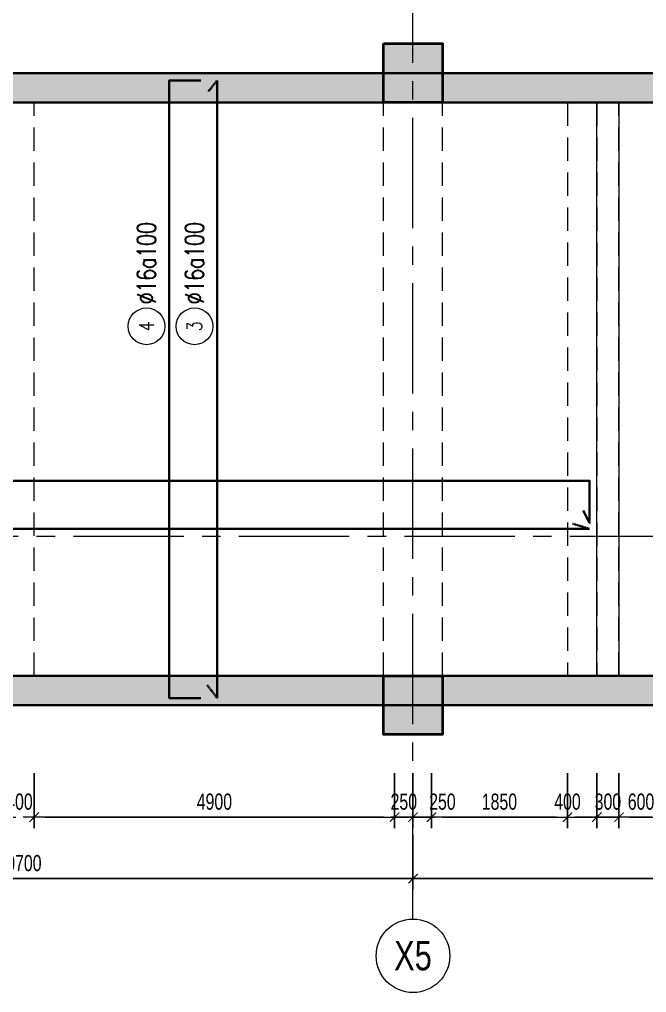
# Model space of a CAD drawing. Header units: millimetres. Extents: x -172050 to 1089997, y 452920 to 1051687.
# Drawn here: x 613564 to 622089, y 483109 to 496347 of the extents above; entities that cross this region are included whole.
import ezdxf
from ezdxf.enums import TextEntityAlignment as Align

# ---------------------------------------------------------------- set-up
doc = ezdxf.new("R2010")
doc.units = ezdxf.units.MM
doc.header["$MEASUREMENT"] = 0
for name, pattern in [('_DASH', [0.6, 0.4, -0.2]), ('CENTER2', [1.125, 0.75, -0.125, 0.125, -0.125]), ('HIDDEN2', [4.7625, 3.175, -1.5875]), ('POD_Grid$0$CENTER2', [1.125, 0.75, -0.125, 0.125, -0.125])]:
    doc.linetypes.add(name, pattern=pattern)
doc.layers.get('Defpoints').update_dxf_attribs({"color": 151, "lineweight": 9})
for name, color, linetype, lineweight in [('kata_thep - H', 4, 'Continuous', 35), ('NDC_S_AXIS', 5, 'CENTER2', 13), ('NDC_S_BEAM', 3, 'HIDDEN2', 20), ('NDC_S_DIM', 1, 'Continuous', 15), ('NDC_S_HATCH MATERIAL', 8, 'Continuous', 13), ('NDC_S_SLAB', 2, 'Continuous', 20), ('NDC_S_SYMBOL', 1, 'Continuous', 15), ('NDC_S_TEXT SYMBOL', 7, 'Continuous', 20), ('NDC_S_VN TEXT', 7, 'Continuous', 20), ('PD_B1F_Col$0$NDC_S-COLUMN', 4, 'Continuous', 40), ('PD_B1F_Col$0$NDC_S_HATCH COLUMN AND WALL', 251, 'Continuous', 13), ('POD_Grid$0$NDC_S_AXIS', 5, 'POD_Grid$0$CENTER2', 13), ('Ramp wall 2.1(B1)$0$NDC_S_WALL', 6, 'Continuous', 35)]:
    doc.layers.add(name, color=color, linetype=linetype, lineweight=lineweight)
doc.styles.add('NDC_ANNO', font='', dxfattribs={"width": 0.8})
doc.styles.add('NDC_DIM', font='', dxfattribs={"width": 0.75})
doc.styles.add('NDC_EN TXT', font='romans.shx', dxfattribs={"width": 0.8})
doc.styles.get('NDC_ANNO').set_extended_font_data('Dotum')
doc.styles.get('NDC_DIM').set_extended_font_data('Dotum')
doc.dimstyles.new('NDC_dim_100', dxfattribs={"dimscale": 100, "dimtxt": 2.2, "dimasz": 1.5, "dimexe": 1.5, "dimexo": 2.5, "dimgap": 1, "dimtad": 1, "dimdec": 0, "dimzin": 0, "dimdsep": 46, "dimtxsty": 'NDC_DIM', "dimblk": 'DIMMARK', "dimcen": 0.09, "dimdle": 1.2, "dimclrd": 1, "dimclre": 1, "dimclrt": 3, "dimadec": 0, "dimazin": 0, "dimtfac": 1, "dimtdec": 0, "dimtix": 1, "dimtofl": 0, "dimtmove": 0, "dimatfit": 3, "dimfxl": 6, "dimfxlon": 1, "dimtolj": 1, "dimtzin": 0, "dimarcsym": 0})

# ---------------------------------------------------------------- blocks, each defined once
blk = doc.blocks.new('DIMMARK')
at = {"layer": 'NDC_S_DIM', "color": 1}
blk.add_line((-1.5, 0), (1, 0), dxfattribs=at)
at = {"layer": 'NDC_S_DIM', "color": 2, "const_width": 0.1}
blk.add_lwpolyline([(-0.424, -0.424), (0.424, 0.424)], dxfattribs=at)
blk = doc.blocks.new('*D605')
at = {"layer": 'Defpoints', "color": 0, "transparency": 16777216}
for p in [(608214, 485631), (618914, 485631), (618914, 484659)]:
    blk.add_point(p, dxfattribs=at)
at = {"layer": 'NDC_S_DIM', "color": 1, "lineweight": -2, "transparency": 16777216}
for p, q in [((608214, 485259), (608214, 484509)), ((618914, 485259), (618914, 484509)), ((608364, 484659), (618764, 484659))]:
    blk.add_line(p, q, dxfattribs=at)
at = {"layer": 'NDC_S_DIM', "color": 1, "lineweight": -2, "transparency": 16777216, "xscale": 150, "yscale": 150, "zscale": 150, "rotation": 180}
blk.add_blockref('DIMMARK', (608214, 484659), dxfattribs=at)
at = {"layer": 'NDC_S_DIM', "color": 1, "lineweight": -2, "transparency": 16777216, "xscale": 150, "yscale": 150, "zscale": 150}
blk.add_blockref('DIMMARK', (618914, 484659), dxfattribs=at)
at = {"layer": 'NDC_S_DIM', "color": 3, "transparency": 16777216, "insert": (613564, 484869), "char_height": 220, "attachment_point": 5, "style": 'NDC_DIM'}
blk.add_mtext('\\A1;10700', dxfattribs=at)
blk = doc.blocks.new('*D606')
at = {"layer": 'Defpoints', "color": 0, "transparency": 16777216}
for p in [(618914, 485631), (627914, 485631), (627914, 484659)]:
    blk.add_point(p, dxfattribs=at)
at = {"layer": 'NDC_S_DIM', "color": 1, "lineweight": -2, "transparency": 16777216}
for p, q in [((618914, 485259), (618914, 484509)), ((627914, 485259), (627914, 484509)), ((619064, 484659), (627764, 484659))]:
    blk.add_line(p, q, dxfattribs=at)
at = {"layer": 'NDC_S_DIM', "color": 1, "lineweight": -2, "transparency": 16777216, "xscale": 150, "yscale": 150, "zscale": 150, "rotation": 180}
blk.add_blockref('DIMMARK', (618914, 484659), dxfattribs=at)
at = {"layer": 'NDC_S_DIM', "color": 1, "lineweight": -2, "transparency": 16777216, "xscale": 150, "yscale": 150, "zscale": 150}
blk.add_blockref('DIMMARK', (627914, 484659), dxfattribs=at)
at = {"layer": 'NDC_S_DIM', "color": 3, "transparency": 16777216, "insert": (623414, 484869), "char_height": 220, "attachment_point": 5, "style": 'NDC_DIM'}
blk.add_mtext('\\A1;9000', dxfattribs=at)
blk = doc.blocks.new('*D615')
at = {"layer": 'Defpoints', "color": 0, "transparency": 16777216}
for p in [(618664, 487919), (618914, 487919), (618914, 485495)]:
    blk.add_point(p, dxfattribs=at)
at = {"layer": 'NDC_S_DIM', "color": 1, "lineweight": -2, "transparency": 16777216}
for p, q in [((618664, 486095), (618664, 485345)), ((618914, 486095), (618914, 485345)), ((618514, 485495), (618364, 485495)), ((619064, 485495), (619214, 485495))]:
    blk.add_line(p, q, dxfattribs=at)
at = {"layer": 'NDC_S_DIM', "color": 1, "lineweight": -2, "transparency": 16777216, "xscale": 150, "yscale": 150, "zscale": 150}
blk.add_blockref('DIMMARK', (618664, 485495), dxfattribs=at)
at = {"layer": 'NDC_S_DIM', "color": 1, "lineweight": -2, "transparency": 16777216, "xscale": 150, "yscale": 150, "zscale": 150, "rotation": 180}
blk.add_blockref('DIMMARK', (618914, 485495), dxfattribs=at)
at = {"layer": 'NDC_S_DIM', "color": 3, "transparency": 16777216, "insert": (618789, 485705), "char_height": 220, "attachment_point": 5, "style": 'NDC_DIM'}
blk.add_mtext('\\A1;250', dxfattribs=at)
blk = doc.blocks.new('*D616')
at = {"layer": 'Defpoints', "color": 0, "transparency": 16777216}
for p in [(618914, 487919), (619164, 487919), (619164, 485495)]:
    blk.add_point(p, dxfattribs=at)
at = {"layer": 'NDC_S_DIM', "color": 1, "lineweight": -2, "transparency": 16777216}
for p, q in [((618914, 486095), (618914, 485345)), ((619164, 486095), (619164, 485345)), ((618764, 485495), (618614, 485495)), ((619314, 485495), (619464, 485495))]:
    blk.add_line(p, q, dxfattribs=at)
at = {"layer": 'NDC_S_DIM', "color": 1, "lineweight": -2, "transparency": 16777216, "xscale": 150, "yscale": 150, "zscale": 150}
blk.add_blockref('DIMMARK', (618914, 485495), dxfattribs=at)
at = {"layer": 'NDC_S_DIM', "color": 1, "lineweight": -2, "transparency": 16777216, "xscale": 150, "yscale": 150, "zscale": 150, "rotation": 180}
blk.add_blockref('DIMMARK', (619164, 485495), dxfattribs=at)
at = {"layer": 'NDC_S_DIM', "color": 3, "transparency": 16777216, "insert": (619314, 485705), "char_height": 220, "attachment_point": 5, "style": 'NDC_DIM'}
blk.add_mtext('\\A1;250', dxfattribs=at)
blk = doc.blocks.new('*D617')
at = {"layer": 'Defpoints', "color": 0, "transparency": 16777216}
for p in [(619164, 487919), (621014, 487919), (621014, 485495)]:
    blk.add_point(p, dxfattribs=at)
at = {"layer": 'NDC_S_DIM', "color": 1, "lineweight": -2, "transparency": 16777216}
for p, q in [((619164, 486095), (619164, 485345)), ((621014, 486095), (621014, 485345)), ((619314, 485495), (620864, 485495))]:
    blk.add_line(p, q, dxfattribs=at)
at = {"layer": 'NDC_S_DIM', "color": 1, "lineweight": -2, "transparency": 16777216, "xscale": 150, "yscale": 150, "zscale": 150, "rotation": 180}
blk.add_blockref('DIMMARK', (619164, 485495), dxfattribs=at)
at = {"layer": 'NDC_S_DIM', "color": 1, "lineweight": -2, "transparency": 16777216, "xscale": 150, "yscale": 150, "zscale": 150}
blk.add_blockref('DIMMARK', (621014, 485495), dxfattribs=at)
at = {"layer": 'NDC_S_DIM', "color": 3, "transparency": 16777216, "insert": (620089, 485705), "char_height": 220, "attachment_point": 5, "style": 'NDC_DIM'}
blk.add_mtext('\\A1;1850', dxfattribs=at)
blk = doc.blocks.new('*D618')
at = {"layer": 'Defpoints', "color": 0, "transparency": 16777216}
for p in [(621014, 487919), (621414, 487919), (621414, 485495)]:
    blk.add_point(p, dxfattribs=at)
at = {"layer": 'NDC_S_DIM', "color": 1, "lineweight": -2, "transparency": 16777216}
for p, q in [((621014, 486095), (621014, 485345)), ((621414, 486095), (621414, 485345)), ((620864, 485495), (620714, 485495)), ((621564, 485495), (621714, 485495))]:
    blk.add_line(p, q, dxfattribs=at)
at = {"layer": 'NDC_S_DIM', "color": 1, "lineweight": -2, "transparency": 16777216, "xscale": 150, "yscale": 150, "zscale": 150}
blk.add_blockref('DIMMARK', (621014, 485495), dxfattribs=at)
at = {"layer": 'NDC_S_DIM', "color": 1, "lineweight": -2, "transparency": 16777216, "xscale": 150, "yscale": 150, "zscale": 150, "rotation": 180}
blk.add_blockref('DIMMARK', (621414, 485495), dxfattribs=at)
at = {"layer": 'NDC_S_DIM', "color": 3, "transparency": 16777216, "insert": (621014, 485705), "char_height": 220, "attachment_point": 5, "style": 'NDC_DIM'}
blk.add_mtext('\\A1;400', dxfattribs=at)
blk = doc.blocks.new('*D619')
at = {"layer": 'Defpoints', "color": 0, "transparency": 16777216}
for p in [(621414, 487919), (621714, 487919), (621714, 485495)]:
    blk.add_point(p, dxfattribs=at)
at = {"layer": 'NDC_S_DIM', "color": 1, "lineweight": -2, "transparency": 16777216}
for p, q in [((621414, 486095), (621414, 485345)), ((621714, 486095), (621714, 485345)), ((621264, 485495), (621114, 485495)), ((621864, 485495), (622014, 485495))]:
    blk.add_line(p, q, dxfattribs=at)
at = {"layer": 'NDC_S_DIM', "color": 1, "lineweight": -2, "transparency": 16777216, "xscale": 150, "yscale": 150, "zscale": 150}
blk.add_blockref('DIMMARK', (621414, 485495), dxfattribs=at)
at = {"layer": 'NDC_S_DIM', "color": 1, "lineweight": -2, "transparency": 16777216, "xscale": 150, "yscale": 150, "zscale": 150, "rotation": 180}
blk.add_blockref('DIMMARK', (621714, 485495), dxfattribs=at)
at = {"layer": 'NDC_S_DIM', "color": 3, "transparency": 16777216, "insert": (621564, 485705), "char_height": 220, "attachment_point": 5, "style": 'NDC_DIM'}
blk.add_mtext('\\A1;300', dxfattribs=at)
blk = doc.blocks.new('*D620')
at = {"layer": 'Defpoints', "color": 0, "transparency": 16777216}
for p in [(621714, 487919), (622314, 487919), (622314, 485495)]:
    blk.add_point(p, dxfattribs=at)
at = {"layer": 'NDC_S_DIM', "color": 1, "lineweight": -2, "transparency": 16777216}
for p, q in [((621714, 486095), (621714, 485345)), ((622314, 486095), (622314, 485345)), ((621864, 485495), (622164, 485495))]:
    blk.add_line(p, q, dxfattribs=at)
at = {"layer": 'NDC_S_DIM', "color": 1, "lineweight": -2, "transparency": 16777216, "xscale": 150, "yscale": 150, "zscale": 150, "rotation": 180}
blk.add_blockref('DIMMARK', (621714, 485495), dxfattribs=at)
at = {"layer": 'NDC_S_DIM', "color": 1, "lineweight": -2, "transparency": 16777216, "xscale": 150, "yscale": 150, "zscale": 150}
blk.add_blockref('DIMMARK', (622314, 485495), dxfattribs=at)
at = {"layer": 'NDC_S_DIM', "color": 3, "transparency": 16777216, "insert": (622014, 485705), "char_height": 220, "attachment_point": 5, "style": 'NDC_DIM'}
blk.add_mtext('\\A1;600', dxfattribs=at)
blk = doc.blocks.new('*D607')
at = {"layer": 'Defpoints', "color": 0, "transparency": 16777216}
for p in [(613364, 487919), (613764, 487919), (613764, 485495)]:
    blk.add_point(p, dxfattribs=at)
at = {"layer": 'NDC_S_DIM', "color": 1, "lineweight": -2, "transparency": 16777216}
for p, q in [((613364, 486095), (613364, 485345)), ((613764, 486095), (613764, 485345)), ((613214, 485495), (613064, 485495)), ((613914, 485495), (614064, 485495))]:
    blk.add_line(p, q, dxfattribs=at)
at = {"layer": 'NDC_S_DIM', "color": 1, "lineweight": -2, "transparency": 16777216, "xscale": 150, "yscale": 150, "zscale": 150}
blk.add_blockref('DIMMARK', (613364, 485495), dxfattribs=at)
at = {"layer": 'NDC_S_DIM', "color": 1, "lineweight": -2, "transparency": 16777216, "xscale": 150, "yscale": 150, "zscale": 150, "rotation": 180}
blk.add_blockref('DIMMARK', (613764, 485495), dxfattribs=at)
at = {"layer": 'NDC_S_DIM', "color": 3, "transparency": 16777216, "insert": (613564, 485705), "char_height": 220, "attachment_point": 5, "style": 'NDC_DIM'}
blk.add_mtext('\\A1;400', dxfattribs=at)
blk = doc.blocks.new('*D608')
at = {"layer": 'Defpoints', "color": 0, "transparency": 16777216}
for p in [(613764, 487919), (618664, 487919), (618664, 485495)]:
    blk.add_point(p, dxfattribs=at)
at = {"layer": 'NDC_S_DIM', "color": 1, "lineweight": -2, "transparency": 16777216}
for p, q in [((613764, 486095), (613764, 485345)), ((618664, 486095), (618664, 485345)), ((613914, 485495), (618514, 485495))]:
    blk.add_line(p, q, dxfattribs=at)
at = {"layer": 'NDC_S_DIM', "color": 1, "lineweight": -2, "transparency": 16777216, "xscale": 150, "yscale": 150, "zscale": 150, "rotation": 180}
blk.add_blockref('DIMMARK', (613764, 485495), dxfattribs=at)
at = {"layer": 'NDC_S_DIM', "color": 1, "lineweight": -2, "transparency": 16777216, "xscale": 150, "yscale": 150, "zscale": 150}
blk.add_blockref('DIMMARK', (618664, 485495), dxfattribs=at)
at = {"layer": 'NDC_S_DIM', "color": 3, "transparency": 16777216, "insert": (616214, 485705), "char_height": 220, "attachment_point": 5, "style": 'NDC_DIM'}
blk.add_mtext('\\A1;4900', dxfattribs=at)
blk = doc.blocks.new('*U165')
at = {"layer": 'NDC_S_SYMBOL'}
blk.add_line((0, 5), (0, 9), dxfattribs=at)
blk.add_circle((0, 0), 5, dxfattribs=at)
at = {"layer": 'NDC_S_TEXT SYMBOL', "color": 7, "style": 'NDC_ANNO', "width": 0.8}
blk.add_attdef('GRID', text='', height=4, dxfattribs=at).set_placement((0, 0), align=Align.MIDDLE)
blk = doc.blocks.new('*U222')
blk.add_circle((-2.5, 0), 2.5)
at = {"layer": 'NDC_S_VN TEXT', "color": 7, "style": 'NDC_EN TXT', "width": 0.8}
blk.add_attdef('SH2', text='', height=2, dxfattribs=at).set_placement((-2.5, 0), align=Align.MIDDLE)
at = {"layer": 'NDC_S_VN TEXT', "color": 3, "style": 'NDC_EN TXT', "width": 0.75}
blk.add_attdef('DKKC1', (0.5, -1.25), '', height=2.5, dxfattribs=at)
blk = doc.blocks.new('PD_B1F_Col$0$cot')
at = {"layer": 'PD_B1F_Col$0$NDC_S_HATCH COLUMN AND WALL', "ltscale": 0.005}
h = blk.add_hatch(color=256, dxfattribs=at)
h.dxf.hatch_style = 1
h.paths.add_polyline_path([(-0.5, 0.5), (0.5, 0.5), (0.5, -0.5), (-0.5, -0.5)])
at = {"layer": 'PD_B1F_Col$0$NDC_S-COLUMN', "ltscale": 0.005}
blk.add_lwpolyline([(-0.5, 0.5), (0.5, 0.5), (0.5, -0.5), (-0.5, -0.5)], close=True, dxfattribs=at)
blk = doc.blocks.new('ramp6')
at = {"layer": 'NDC_S_HATCH MATERIAL'}
h = blk.add_hatch(dxfattribs=at)
h.set_pattern_fill('BT-01', color=252, scale=30, style=0, pattern_type=2)
h.set_pattern_definition([(50, (-303929.44, 655369.6), (215.178055, -18.82564), [22.5, -247.5]), (355, (-303929.44, 655369.6), (-41.6254, 225.65764), [18, -198]), (100.4514, (-303911.5, 655368.02), (173.552815, 206.831863), [19.122057, -210.342634]), (46.1842, (-303929.44, 655429.6), (320.172315, -49.655704), [33.75, -371.25]), (96.6356, (-303902.76, 655425.45), (280.39881, 292.23536), [28.68309, -315.5139]), (351.1842, (-303929.44, 655429.6), (280.39858, 292.23558), [27, -297]), (21, (-303899.44, 655414.6), (179.072116, -120.785667), [22.5, -247.5]), (326, (-303899.44, 655414.6), (72.9946, 217.545014), [18, -198]), (71.4514, (-303884.52, 655404.53), (252.06679, 96.75915), [19.122057, -210.342634]), (37.5, (-303929.44, 655369.59), (3.6479566, 99.868156), [0, -195.6, 0, -201, 0, -198.75]), (7.5, (-303929.44, 655369.59), (78.920861, 118.323514), [0, -114.6, 0, -191.1, 0, -75.75]), (327.5, (-303996.34, 655369.59), (160.146731, -6.7664615), [0, -75, 0, -234, 0, -310.5]), (317.5, (-304026.34, 655369.59), (174.95585, 30.031495), [0, -97.5, 0, -155.4, 0, -220.5]), (45, (-303929.44, 655369.59), (-90.156115, 90.156115), []), (45, (-303929.44, 655406.34), (-90.156115, 90.156115), [])])
h.paths.add_polyline_path([(603214, 522956), (630514, 522956), (630514, 523356), (603214, 523356)])
h = blk.add_hatch(dxfattribs=at)
h.set_pattern_fill('BT-01', color=252, scale=30, style=0, pattern_type=2)
h.set_pattern_definition([(50, (-303929.44, 647169.6), (215.178055, -18.82564), [22.5, -247.5]), (355, (-303929.44, 647169.6), (-41.6254, 225.65764), [18, -198]), (100.4514, (-303911.5, 647168.02), (173.552815, 206.831863), [19.122057, -210.342634]), (46.1842, (-303929.44, 647229.6), (320.172315, -49.655704), [33.75, -371.25]), (96.6356, (-303902.76, 647225.45), (280.39881, 292.23536), [28.68309, -315.5139]), (351.1842, (-303929.44, 647229.6), (280.39858, 292.23558), [27, -297]), (21, (-303899.44, 647214.6), (179.072116, -120.785667), [22.5, -247.5]), (326, (-303899.44, 647214.6), (72.9946, 217.545014), [18, -198]), (71.4514, (-303884.52, 647204.53), (252.06679, 96.75915), [19.122057, -210.342634]), (37.5, (-303929.44, 647169.59), (3.6479566, 99.868156), [0, -195.6, 0, -201, 0, -198.75]), (7.5, (-303929.44, 647169.59), (78.920861, 118.323514), [0, -114.6, 0, -191.1, 0, -75.75]), (327.5, (-303996.34, 647169.59), (160.146731, -6.7664615), [0, -75, 0, -234, 0, -310.5]), (317.5, (-304026.34, 647169.59), (174.95585, 30.031495), [0, -97.5, 0, -155.4, 0, -220.5]), (45, (-303929.44, 647169.59), (-90.156115, 90.156115), []), (45, (-303929.44, 647206.34), (-90.156115, 90.156115), [])])
h.paths.add_polyline_path([(603214, 514756), (630514, 514756), (630514, 515156), (603214, 515156)])
at = {"layer": 'NDC_S_BEAM', "ltscale": 100}
for p, q in [((616365, 515156), (616365, 522956)), ((616765, 515156), (616765, 522956)), ((621514, 515156), (621514, 522956)), ((622314, 515156), (622314, 522956)), ((624014, 522956), (624014, 515156)), ((624414, 522956), (624414, 515156)), ((624414, 522956), (624414, 515156)), ((624714, 515156), (624714, 522956))]:
    blk.add_line(p, q, dxfattribs=at)
at = {"layer": 'NDC_S_SLAB'}
blk.add_lwpolyline([(624414, 522956), (624714, 522956), (624714, 515156), (624414, 515156)], close=True, dxfattribs=at)
at = {"layer": 'POD_Grid$0$NDC_S_AXIS', "ltscale": 2000}
for p, q in [((621914, 512247), (621914, 537195)), ((585798, 523356), (633314, 523356)), ((585798, 517056), (633314, 517056)), ((585798, 514756), (633314, 514756))]:
    blk.add_line(p, q, dxfattribs=at)
at = {"layer": 'Ramp wall 2.1(B1)$0$NDC_S_WALL', "ltscale": 200}
for points in [[(603214, 523356), (630514, 523356), (630514, 522956), (603214, 522956)], [(603214, 515156), (630514, 515156), (630514, 514756), (603214, 514756)]]:
    blk.add_lwpolyline(points, close=True, dxfattribs=at)
at = {"xscale": 800, "yscale": 800}
for p in [(621914, 523356), (621914, 514756)]:
    blk.add_blockref('PD_B1F_Col$0$cot', p, dxfattribs=at)

msp = doc.modelspace()

# ---------------------------------------------------------------- linework, layer by layer
at = {"layer": 'kata_thep - H', "color": 4, "linetype": '_DASH', "ltscale": 20}
msp.add_lwpolyline([(621082.3, 489487.4), (621313.8, 489419), (599429.5, 489419, -0.3991199), (587813.8, 500813.4), (587813.8, 506219), (587913.5, 505990.9)], format="xyb", dxfattribs=at)
at = {"layer": 'kata_thep - H', "color": 4}
msp.add_lwpolyline([(621227.4, 489666.6), (621313.8, 489497.9), (621313.8, 490071.6), (599434.9, 490071.6, -0.3986873), (588466.4, 500825.1), (588466.4, 506219), (587908.6, 506219), (588030.2, 506136.4)], format="xyb", dxfattribs=at)
msp.add_lwpolyline([(616027.7, 487115.6), (615599.4, 487115.6), (615599.4, 495518.5), (616027.7, 495518.5)], dxfattribs=at)
at = {"layer": 'kata_thep - H', "color": 4, "linetype": '_DASH', "ltscale": 20}
msp.add_lwpolyline([(616131.8, 495368), (616252, 495518.5), (616252, 487115.6), (616114.7, 487293.5)], dxfattribs=at)

# ---------------------------------------------------------------- block references
at = {"layer": 'NDC_S_AXIS', "xscale": 100, "yscale": 100, "zscale": 100}
msp.add_blockref('*U165', (618913.8, 483609.2), dxfattribs=at).add_auto_attribs({'GRID': 'X5'})
at = {"layer": 'NDC_S_DIM'}
msp.add_blockref('ramp6', (-3000.6, -27737.5), dxfattribs=at)
at = {"layer": 'NDC_S_VN TEXT', "xscale": 100, "yscale": 100, "zscale": 100, "rotation": 90}
for p, values in [((615291.1, 492422.7), {'SH2': '4', 'DKKC1': '%%C16a100'}), ((615943.7, 492422.7), {'SH2': '3', 'DKKC1': '%%C16a100'})]:
    msp.add_blockref('*U222', p, dxfattribs=at).add_auto_attribs(values)

# ---------------------------------------------------------------- dimensions: what is measured, and where the dimension line sits
at = {"layer": 'NDC_S_DIM'}
for base, p1, p2, picture, middle in [((613764.1, 485494.6), (613364.1, 487919), (613764.1, 487919), '*D607', (613564.1, 485704.8)), ((618663.8, 485494.6), (613764.1, 487919), (618663.8, 487919), '*D608', (616213.9, 485704.8)), ((618913.8, 485494.6), (618663.8, 487919), (618913.8, 487919), '*D615', (618788.8, 485704.8)), ((621013.8, 485494.6), (619163.8, 487919), (621013.8, 487919), '*D617', (620088.8, 485704.8)), ((621713.8, 485494.6), (621413.8, 487919), (621713.8, 487919), '*D619', (621563.8, 485704.8)), ((622313.8, 485494.6), (621713.8, 487919), (622313.8, 487919), '*D620', (622013.8, 485704.8)), ((618913.8, 484659.2), (608213.8, 485630.6), (618913.8, 485630.6), '*D605', (613563.8, 484869.4)), ((627913.8, 484659.2), (618913.8, 485630.6), (627913.8, 485630.6), '*D606', (623413.8, 484869.4))]:
    dim = msp.add_linear_dim(base=base, p1=p1, p2=p2, dimstyle='NDC_dim_100', override={"dimtmove": 1}, dxfattribs=at)
    dim.commit()
    dim.dimension.update_dxf_attribs({"geometry": picture, "text_midpoint": middle})
for base, p1, p2, picture, middle in [((619163.8, 485494.6), (618913.8, 487919), (619163.8, 487919), '*D616', (619313.8, 485494.6)), ((621413.8, 485494.6), (621013.8, 487919), (621413.8, 487919), '*D618', (621013.8, 485494.6))]:
    dim = msp.add_linear_dim(base=base, p1=p1, p2=p2, dimstyle='NDC_dim_100', override={"dimtmove": 1}, dxfattribs=at)
    dim.commit()
    dim.dimension.update_dxf_attribs({"geometry": picture, "text_midpoint": middle, "dimtype": 160})

doc.saveas('drawing.dxf')
